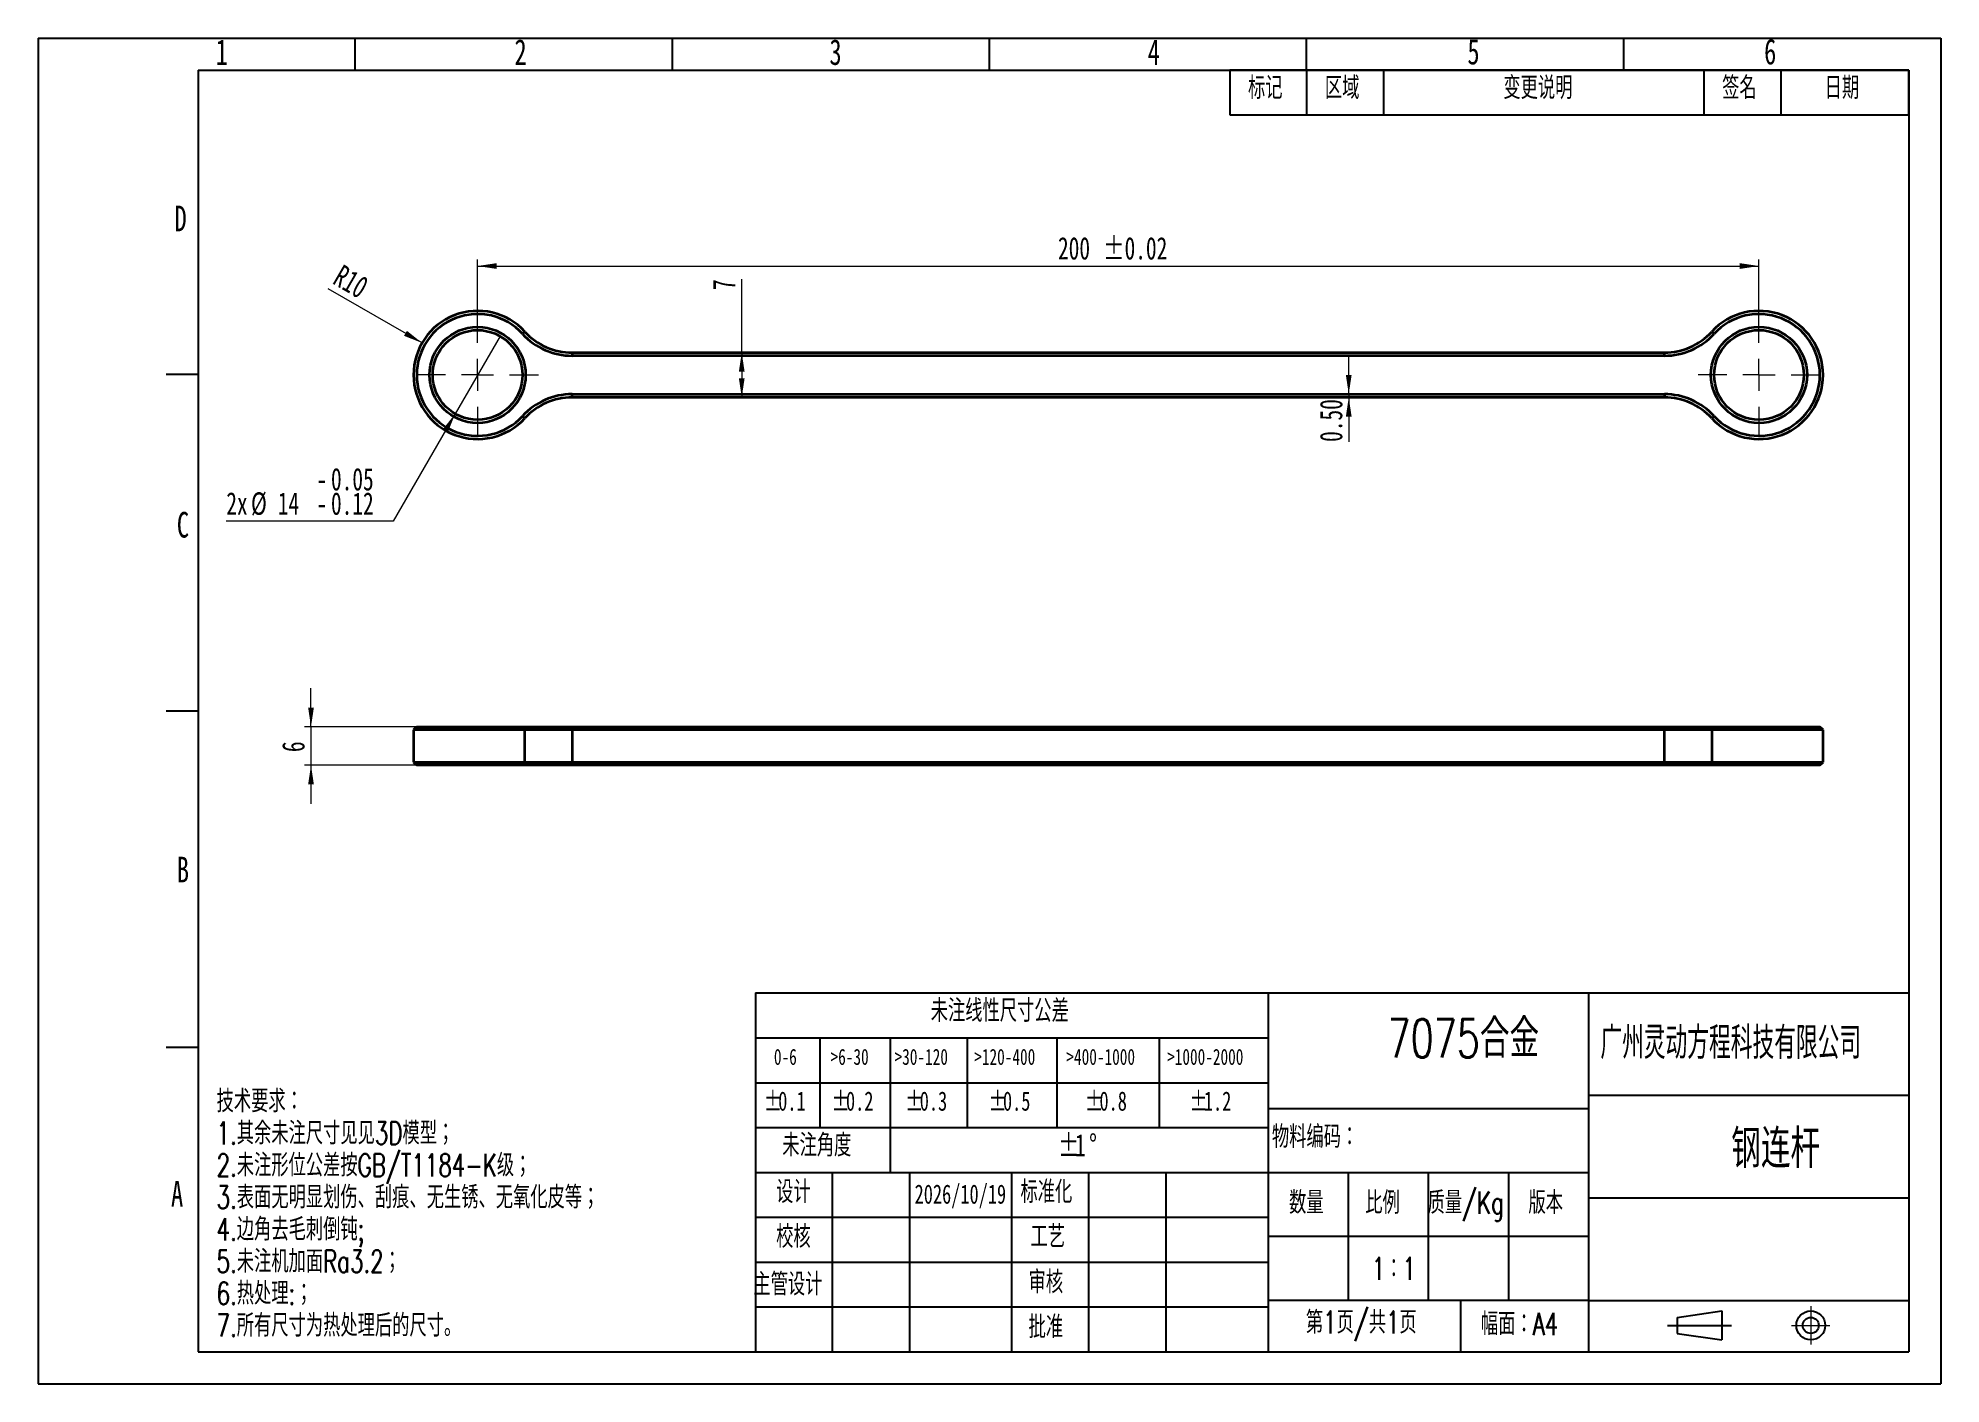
# Model space of a CAD drawing. Header units: millimetres. Extents: x 0 to 297, y 0 to 210.
import ezdxf

# ---------------------------------------------------------------- set-up
doc = ezdxf.new("R2010")
doc.units = ezdxf.units.MM
doc.linetypes.add('SLD-中心线', pattern=[34.29, 30.48, -1.27, 1.27, -1.27])
doc.linetypes.add('SLD-实线', pattern=[0])
for name, color, linetype in [('中心线层', 1, 'SLD-中心线'), ('尺寸线层', 83, 'SLD-实线'), ('文本', 7, 'SLD-实线')]:
    doc.layers.add(name, color=color, linetype=linetype)
doc.layers.add('粗实线层', color=7, linetype='SLD-实线', lineweight=35)
doc.styles.add('SLDTEXTSTYLE0', font='TXT', dxfattribs={"width": 0.7, "bigfont": 'bigfont'})
doc.styles.add('SLDTEXTSTYLE1', font='TXT', dxfattribs={"width": 0.7})
doc.styles.add('SLDTEXTSTYLE2', font='TXT', dxfattribs={"width": 0.616621, "bigfont": 'bigfont'})
doc.dimstyles.new('SLDDIMSTYLE0', dxfattribs={"dimtxt": 3.5, "dimasz": 3, "dimexe": 0, "dimexo": 0.0625, "dimgap": 0.875, "dimtad": 2, "dimrnd": 1e-09, "dimzin": 12, "dimdsep": 46, "dimtxsty": 'SLDTEXTSTYLE1', "dimblk1": 'NONE', "dimsah": 1, "dimcen": 0, "dimadec": 0, "dimazin": 3, "dimtol": 1, "dimtp": -0.05, "dimtm": 0.12, "dimtfac": 1, "dimtmove": 0, "dimatfit": 3, "dimldrblk": 'NONE', "dimfxl": 0, "dimfrac": 2, "dimtolj": 1, "dimarcsym": 0})
doc.dimstyles.new('SLDDIMSTYLE1', dxfattribs={"dimtxt": 3.5, "dimasz": 3, "dimexe": 0, "dimexo": 0.0625, "dimgap": 0.875, "dimtad": 2, "dimrnd": 1e-09, "dimzin": 12, "dimdsep": 46, "dimtxsty": 'SLDTEXTSTYLE1', "dimsah": 1, "dimcen": 0, "dimadec": 0, "dimazin": 3, "dimtfac": 1, "dimtofl": 0, "dimtmove": 0, "dimatfit": 3, "dimfxl": 0, "dimfrac": 2, "dimtolj": 1, "dimtzin": 12, "dimarcsym": 0})
doc.dimstyles.new('SLDDIMSTYLE2', dxfattribs={"dimtxt": 3.5, "dimasz": 3, "dimexe": 0, "dimexo": 0.0625, "dimgap": 0.875, "dimtad": 2, "dimrnd": 1e-09, "dimzin": 12, "dimdsep": 46, "dimtxsty": 'SLDTEXTSTYLE1', "dimsah": 1, "dimcen": 0.09, "dimadec": 0, "dimazin": 3, "dimtol": 1, "dimtp": 0.02, "dimtm": 0.02, "dimtfac": 1, "dimtofl": 0, "dimtmove": 0, "dimatfit": 3, "dimfxl": 0, "dimfrac": 2, "dimtolj": 1, "dimarcsym": 0})
doc.dimstyles.new('SLDDIMSTYLE3', dxfattribs={"dimtxt": 3.5, "dimasz": 3, "dimexe": 0, "dimexo": 0.0625, "dimgap": 0.875, "dimtad": 2, "dimrnd": 1e-09, "dimzin": 12, "dimdsep": 46, "dimtxsty": 'SLDTEXTSTYLE1', "dimsah": 1, "dimcen": 0.09, "dimadec": 0, "dimazin": 3, "dimtfac": 1, "dimtofl": 0, "dimtmove": 0, "dimatfit": 3, "dimfxl": 0, "dimfrac": 2, "dimtolj": 1, "dimtzin": 12, "dimarcsym": 0})
doc.dimstyles.new('SLDDIMSTYLE4', dxfattribs={"dimtxt": 3.5, "dimasz": 3, "dimexe": 0, "dimexo": 0.0625, "dimgap": 0.875, "dimtad": 2, "dimrnd": 1e-09, "dimzin": 0, "dimdsep": 46, "dimtxsty": 'SLDTEXTSTYLE1', "dimsah": 1, "dimcen": 0.09, "dimadec": 0, "dimazin": 0, "dimtfac": 1, "dimtmove": 0, "dimatfit": 0, "dimfxl": 0, "dimfrac": 2, "dimtolj": 1, "dimtzin": 12, "dimarcsym": 0})
doc.dimstyles.new('SLDDIMSTYLE5', dxfattribs={"dimtxt": 3.5, "dimasz": 3, "dimexe": 0, "dimexo": 0.0625, "dimgap": 0.875, "dimtad": 2, "dimrnd": 1e-09, "dimzin": 12, "dimdsep": 46, "dimtxsty": 'SLDTEXTSTYLE1', "dimsah": 1, "dimcen": 0.09, "dimadec": 0, "dimazin": 3, "dimtfac": 1, "dimtmove": 0, "dimatfit": 0, "dimfxl": 0, "dimfrac": 2, "dimtolj": 1, "dimtzin": 12, "dimarcsym": 0})

# ---------------------------------------------------------------- blocks, each defined once
blk = doc.blocks.new('SW_TABLEANNOTATION_0')
at = {"color": 0}
for p, q in [((0, 0), (0, -7)), ((0, 0), (12, 0)), ((0, 0), (0, -7)), ((106, 0), (0, 0)), ((12, 0), (12, -7)), ((12, 0), (24, 0)), ((24, 0), (24, -7)), ((24, 0), (74, 0)), ((74, 0), (74, -7)), ((74, 0), (86, 0)), ((86, 0), (86, -7)), ((86, 0), (106, 0)), ((106, 0), (106, -7)), ((106, -7), (106, 0)), ((0, -7), (12, -7)), ((0, -7), (106, -7)), ((12, -7), (24, -7)), ((24, -7), (74, -7)), ((74, -7), (86, -7)), ((86, -7), (106, -7))]:
    blk.add_line(p, q, dxfattribs=at)
at = {"color": 0, "char_height": 3.5, "attachment_point": 1, "style": 'SLDTEXTSTYLE0'}
for s, insert in [('标记', (2.85, -1.01)), ('区域', (14.85, -1.01)), ('变更说明', (42.7, -1.01)), ('签名', (76.85, -1.01)), ('日期', (92.85, -1.01))]:
    blk.add_mtext(s, dxfattribs=dict(at, insert=insert))
blk = doc.blocks.new('SW_TABLEANNOTATION_1')
at = {"color": 0}
for p, q in [((0, 0), (0, -7)), ((0, 0), (5, 0)), ((5, 0), (10, 0)), ((10, 0), (21, 0)), ((21, 0), (33, 0)), ((33, 0), (47, 0)), ((47, 0), (63, 0)), ((63, 0), (80, 0)), ((80, 0), (80, -7)), ((0, -7), (0, -14)), ((0, -7), (5, -7)), ((5, -7), (10, -7)), ((10, -7), (10, -14)), ((10, -7), (21, -7)), ((21, -7), (21, -14)), ((21, -7), (33, -7)), ((33, -7), (33, -14)), ((33, -7), (47, -7)), ((47, -7), (47, -14)), ((47, -7), (63, -7)), ((63, -7), (63, -14)), ((63, -7), (80, -7)), ((80, -7), (80, -14)), ((0, -14), (0, -21)), ((0, -14), (5, -14)), ((5, -14), (10, -14)), ((10, -14), (10, -21)), ((10, -14), (21, -14)), ((21, -14), (21, -21)), ((21, -14), (33, -14)), ((33, -14), (33, -21)), ((33, -14), (47, -14)), ((47, -14), (47, -21)), ((47, -14), (63, -14)), ((63, -14), (63, -21)), ((63, -14), (80, -14)), ((80, -14), (80, -21)), ((0, -21), (0, -28)), ((0, -21), (5, -21)), ((5, -21), (10, -21)), ((10, -21), (21, -21)), ((21, -21), (21, -28)), ((21, -21), (21, -28)), ((21, -21), (33, -21)), ((33, -21), (47, -21)), ((47, -21), (63, -21)), ((63, -21), (80, -21)), ((80, -21), (80, -28)), ((0, -28), (5, -28)), ((5, -28), (10, -28)), ((10, -28), (21, -28)), ((21, -28), (33, -28)), ((33, -28), (47, -28)), ((47, -28), (63, -28)), ((63, -28), (80, -28))]:
    blk.add_line(p, q, dxfattribs=at)
at = {"color": 0, "attachment_point": 1}
for s, insert, char_height, style in [('未注线性尺寸公差', (27.32, -1.01), 3.5, 'SLDTEXTSTYLE0'), ('0-6', (2.85, -8.72), 2.5, 'SLDTEXTSTYLE1'), ('>6-30', (11.69, -8.72), 2.5, 'SLDTEXTSTYLE1'), ('>30-120', (21.68, -8.72), 2.5, 'SLDTEXTSTYLE1'), ('>120-400', (34.12, -8.72), 2.5, 'SLDTEXTSTYLE1'), ('>400-1000', (48.5, -8.72), 2.5, 'SLDTEXTSTYLE1'), ('>1000-2000', (64.22, -8.72), 2.5, 'SLDTEXTSTYLE1'), ('%%p', (1.25, -15.37), 3, 'SLDTEXTSTYLE1'), ('0.1', (3.52, -15.37), 3, 'SLDTEXTSTYLE1'), ('%%p', (11.84, -15.37), 3, 'SLDTEXTSTYLE1'), ('0.2', (14.1, -15.37), 3, 'SLDTEXTSTYLE1'), ('%%p', (23.34, -15.37), 3, 'SLDTEXTSTYLE1'), ('0.3', (25.61, -15.37), 3, 'SLDTEXTSTYLE1'), ('%%p', (36.34, -15.37), 3, 'SLDTEXTSTYLE1'), ('0.5', (38.6, -15.37), 3, 'SLDTEXTSTYLE1'), ('%%p', (51.4, -15.37), 3, 'SLDTEXTSTYLE1'), ('0.8', (53.66, -15.37), 3, 'SLDTEXTSTYLE1'), ('%%p', (67.69, -15.37), 3, 'SLDTEXTSTYLE1'), ('1.2', (69.96, -15.37), 3, 'SLDTEXTSTYLE1'), ('未注角度', (4.16, -22.01), 3.5, 'SLDTEXTSTYLE0'), ('%%p', (47.19, -22.01), 3.5, 'SLDTEXTSTYLE1'), ('1', (49.84, -22.01), 3.5, 'SLDTEXTSTYLE1'), ('%%d', (52.04, -22.01), 3.5, 'SLDTEXTSTYLE1')]:
    blk.add_mtext(s, dxfattribs=dict(at, insert=insert, char_height=char_height, style=style))
blk = doc.blocks.new('_D')
at = {"layer": '尺寸线层', "linetype": 'SLD-实线', "lineweight": 18}
for p, q in [((72.1, 163.5), (65.1, 151.37)), ((65.1, 151.37), (55.42, 134.61)), ((55.42, 134.61), (29.38, 134.61))]:
    blk.add_line(p, q, dxfattribs=at)
blk.add_solid([(65.1, 151.37), (63.21, 149), (63.99, 148.55)], dxfattribs=at)
at = {"layer": '尺寸线层', "linetype": 'SLD-实线', "lineweight": 18, "char_height": 3.5, "attachment_point": 1, "style": 'SLDTEXTSTYLE1'}
for s, insert in [('0.05', (45.72, 142.92)), ('-', (43.46, 142.92)), ('2x', (29.38, 139.14)), ('%%c', (33.23, 139.12)), ('14', (37.42, 139.14)), ('-', (43.46, 139.12)), ('0.12', (45.72, 139.12))]:
    blk.add_mtext(s, dxfattribs=dict(at, insert=insert))
blk = doc.blocks.new('_None')
blk = doc.blocks.new('_D_1')
at = {"layer": '尺寸线层', "linetype": 'SLD-实线', "lineweight": 18}
blk.add_line((59.94, 162.43), (45.3, 170.89), dxfattribs=at)
blk.add_solid([(59.94, 162.43), (57.57, 164.32), (57.12, 163.54)], dxfattribs=at)
at = {"layer": '尺寸线层', "linetype": 'SLD-实线', "lineweight": 18, "insert": (47.55, 174.79), "char_height": 3.5, "attachment_point": 1, "rotation": 330, "style": 'SLDTEXTSTYLE1'}
blk.add_mtext('R10', dxfattribs=at)
blk = doc.blocks.new('_D_2')
at = {"layer": '尺寸线层', "linetype": 'SLD-实线', "lineweight": 18}
for p, q in [((68.6, 166.93), (68.6, 175.43)), ((268.6, 166.93), (268.6, 175.43)), ((68.6, 174.43), (268.6, 174.43))]:
    blk.add_line(p, q, dxfattribs=at)
for points in [[(68.6, 174.43), (71.6, 173.98), (71.6, 174.88)], [(268.6, 174.43), (265.6, 174.88), (265.6, 173.98)]]:
    blk.add_solid(points, dxfattribs=at)
at = {"layer": '尺寸线层', "linetype": 'SLD-实线', "lineweight": 18, "char_height": 3.5, "attachment_point": 1, "style": 'SLDTEXTSTYLE1'}
for s, insert in [('200', (159.19, 178.95)), ('±0.02', (166.25, 178.95))]:
    blk.add_mtext(s, dxfattribs=dict(at, insert=insert))
blk = doc.blocks.new('_D_3')
at = {"layer": '尺寸线层', "linetype": 'SLD-实线', "lineweight": 18}
for q in [(109.83, 172.39), (109.83, 153.93)]:
    blk.add_line((109.83, 160.93), q, dxfattribs=at)
for points in [[(109.83, 160.93), (109.38, 157.93), (110.28, 157.93)], [(109.83, 153.93), (110.28, 156.93), (109.38, 156.93)]]:
    blk.add_solid(points, dxfattribs=at)
at = {"layer": '尺寸线层', "linetype": 'SLD-实线', "lineweight": 18, "insert": (105.32, 170.68), "char_height": 3.5, "attachment_point": 1, "rotation": 90, "style": 'SLDTEXTSTYLE1'}
blk.add_mtext('7', dxfattribs=at)
blk = doc.blocks.new('_D_4')
at = {"layer": '尺寸线层', "linetype": 'SLD-实线', "lineweight": 18}
for p, q in [((204.57, 154.43), (204.57, 160.43)), ((204.57, 154.43), (204.57, 153.93)), ((204.57, 153.93), (204.57, 146.99))]:
    blk.add_line(p, q, dxfattribs=at)
for points in [[(204.57, 154.43), (205.02, 157.43), (204.12, 157.43)], [(204.57, 153.93), (204.12, 150.93), (205.02, 150.93)]]:
    blk.add_solid(points, dxfattribs=at)
at = {"layer": '尺寸线层', "linetype": 'SLD-实线', "lineweight": 18, "insert": (200.06, 146.99), "char_height": 3.5, "attachment_point": 1, "rotation": 90, "style": 'SLDTEXTSTYLE1'}
blk.add_mtext('0.50', dxfattribs=at)
blk = doc.blocks.new('SW_CENTERMARKSYMBOL_0')
at = {"layer": '中心线层', "color": 0, "linetype": 'SLD-中心线', "lineweight": 18}
for p, q in [((0, 5), (0, 9.5)), ((-5, 0), (-9.5, 0)), ((0, 0), (-2.5, 0)), ((0, 0), (0, 2.5)), ((0, 0), (0, -2.5)), ((0, 0), (2.5, 0)), ((5, 0), (9.5, 0)), ((0, -5), (0, -9.5))]:
    blk.add_line(p, q, dxfattribs=at)
blk = doc.blocks.new('SW_CENTERMARKSYMBOL_1')
at = {"layer": '中心线层', "color": 0, "linetype": 'SLD-中心线', "lineweight": 18}
for p, q in [((0, 5), (0, 9.5)), ((-5, 0), (-9.5, 0)), ((0, 0), (-2.5, 0)), ((0, 0), (0, 2.5)), ((0, 0), (0, -2.5)), ((0, 0), (2.5, 0)), ((5, 0), (9.5, 0)), ((0, -5), (0, -9.5))]:
    blk.add_line(p, q, dxfattribs=at)
blk = doc.blocks.new('_D_5')
at = {"layer": '尺寸线层', "linetype": 'SLD-实线', "lineweight": 18}
for p, q in [((42.6, 102.54), (42.6, 108.54)), ((59.1, 102.54), (41.6, 102.54)), ((42.6, 102.54), (42.6, 96.54)), ((59.1, 96.54), (41.6, 96.54)), ((42.6, 96.54), (42.6, 90.54))]:
    blk.add_line(p, q, dxfattribs=at)
for points in [[(42.6, 102.54), (43.05, 105.54), (42.15, 105.54)], [(42.6, 96.54), (42.15, 93.54), (43.05, 93.54)]]:
    blk.add_solid(points, dxfattribs=at)
at = {"layer": '尺寸线层', "linetype": 'SLD-实线', "lineweight": 18, "insert": (38.09, 98.59), "char_height": 3.5, "attachment_point": 1, "rotation": 90, "style": 'SLDTEXTSTYLE1'}
blk.add_mtext('6', dxfattribs=at)

msp = doc.modelspace()

# ---------------------------------------------------------------- linework, layer by layer
for p, q in [((0, 210), (297, 210)), ((0, 210), (0, 0)), ((49.5, 205), (49.5, 210)), ((99, 205), (99, 210)), ((148.5, 205), (148.5, 210)), ((198, 205), (198, 210)), ((247.5, 205), (247.5, 210)), ((297, 210), (297, 0)), ((25, 205), (25, 5)), ((25, 205), (292, 205)), ((292, 205), (292, 5)), ((25, 157.5), (20, 157.5)), ((25, 105), (20, 105)), ((112, 61), (292, 61)), ((112, 61), (112, 5)), ((192, 61), (192, 5)), ((242, 61), (242, 5)), ((25, 52.5), (20, 52.5)), ((292, 45), (242, 45)), ((192, 43), (242, 43)), ((112, 33), (192, 33)), ((124, 5), (124, 33)), ((136, 33), (136, 5)), ((152, 5), (152, 33)), ((164, 5), (164, 33)), ((176, 33), (176, 5)), ((192, 33), (242, 33)), ((204.5, 33), (204.5, 13)), ((217, 13), (217, 33)), ((229.5, 33), (229.5, 13)), ((292, 29), (242, 29)), ((112, 26), (192, 26)), ((242, 23), (192, 23)), ((112, 19), (192, 19)), ((192, 12), (112, 12)), ((242, 13), (192, 13)), ((222, 13), (222, 5)), ((242, 13), (292, 13)), ((254.326, 9.134), (264.326, 9.134)), ((255.826, 10.384), (262.826, 11.384)), ((255.826, 10.384), (255.826, 7.884)), ((262.826, 11.384), (262.826, 6.884)), ((255.826, 7.884), (262.826, 6.884)), ((25, 5), (292, 5)), ((0, 0), (297, 0))]:
    msp.add_line(p, q)
for radius in [2.25, 1.25]:
    msp.add_circle((276.681, 9.134), radius)
at = {"layer": '中心线层', "linetype": 'SLD-中心线', "lineweight": 18}
for p, q in [((276.681, 12.134), (276.681, 6.134)), ((273.681, 9.134), (279.681, 9.134))]:
    msp.add_line(p, q, dxfattribs=at)
at = {"layer": '粗实线层', "linetype": 'SLD-实线', "lineweight": 35}
for p, q in [((75.98, 164.185), (75.611, 163.847)), ((261.592, 163.847), (261.223, 164.185)), ((83.358, 160.935), (83.358, 160.435)), ((83.358, 160.935), (253.845, 160.935)), ((253.845, 160.435), (83.358, 160.435)), ((253.845, 160.435), (253.845, 160.935)), ((83.358, 154.435), (253.845, 154.435)), ((83.358, 153.935), (83.358, 154.435)), ((253.845, 153.935), (83.358, 153.935)), ((253.845, 154.435), (253.845, 153.935)), ((75.98, 150.685), (75.611, 151.022)), ((261.592, 151.022), (261.223, 150.685)), ((59.101, 102.538), (58.601, 102.038)), ((58.601, 102.038), (58.601, 97.038)), ((75.98, 102.038), (58.601, 102.038)), ((59.101, 102.538), (75.611, 102.538)), ((75.611, 102.538), (75.98, 102.038)), ((75.611, 102.538), (83.358, 102.538)), ((75.98, 97.038), (75.98, 102.038)), ((83.358, 102.038), (75.98, 102.038)), ((83.358, 102.538), (83.358, 102.038)), ((83.358, 102.538), (253.845, 102.538)), ((83.358, 102.038), (83.358, 97.038)), ((253.845, 102.038), (83.358, 102.038)), ((253.845, 102.038), (253.845, 102.538)), ((253.845, 102.538), (261.592, 102.538)), ((261.223, 102.038), (253.845, 102.038)), ((253.845, 97.038), (253.845, 102.038)), ((261.223, 102.038), (261.592, 102.538)), ((278.601, 102.038), (261.223, 102.038)), ((261.223, 102.038), (261.223, 97.038)), ((261.592, 102.538), (278.101, 102.538)), ((278.601, 102.038), (278.101, 102.538)), ((278.601, 97.038), (278.601, 102.038)), ((58.601, 97.038), (59.101, 96.538)), ((58.601, 97.038), (75.98, 97.038)), ((75.611, 96.538), (59.101, 96.538)), ((75.98, 97.038), (75.611, 96.538)), ((83.358, 96.538), (75.611, 96.538)), ((75.98, 97.038), (83.358, 97.038)), ((83.358, 97.038), (83.358, 96.538)), ((83.358, 97.038), (253.845, 97.038)), ((253.845, 96.538), (83.358, 96.538)), ((253.845, 96.538), (253.845, 97.038)), ((253.845, 97.038), (261.223, 97.038)), ((261.592, 96.538), (253.845, 96.538)), ((261.223, 97.038), (278.601, 97.038)), ((261.592, 96.538), (261.223, 97.038)), ((278.101, 96.538), (261.592, 96.538)), ((278.101, 96.538), (278.601, 97.038))]:
    msp.add_line(p, q, dxfattribs=at)
for centre, radius in [((68.601, 157.435), 7.5), ((68.601, 157.435), 7), ((268.601, 157.435), 7.5), ((268.601, 157.435), 7)]:
    msp.add_circle(centre, radius, dxfattribs=at)
for centre, radius, start, end in [((68.601, 157.435), 10, 42.45415, 317.54585), ((68.601, 157.435), 9.5, 42.45415, 317.54585), ((268.601, 157.435), 10, 222.45415, 137.54585), ((268.601, 157.435), 9.5, 222.45415, 137.54585), ((83.358, 170.935), 10.5, 222.45415, 270), ((83.358, 170.935), 10, 222.45415, 270), ((253.845, 170.935), 10, 270, 317.54585), ((253.845, 170.935), 10.5, 270, 317.54585), ((83.358, 143.935), 10.5, 90, 137.54585), ((83.358, 143.935), 10, 90, 137.54585), ((253.845, 143.935), 10.5, 42.45415, 90), ((253.845, 143.935), 10, 42.45415, 90)]:
    msp.add_arc(centre, radius, start, end, dxfattribs=at)

# ---------------------------------------------------------------- block references
for name, p in [('SW_TABLEANNOTATION_0', (186, 205)), ('SW_TABLEANNOTATION_1', (112.001, 61.007))]:
    msp.add_blockref(name, p)
at = {"layer": '中心线层', "linetype": 'SLD-中心线', "lineweight": 18}
for name, p in [('SW_CENTERMARKSYMBOL_0', (68.601, 157.435)), ('SW_CENTERMARKSYMBOL_1', (268.601, 157.435))]:
    msp.add_blockref(name, p, dxfattribs=at)

# ---------------------------------------------------------------- texts
at = {"layer": '文本', "linetype": 'SLD-实线', "lineweight": 18}
for s, insert, char_height, attachment_point, style in [('1', (27.721, 209.812), 4, 1, 'SLDTEXTSTYLE1'), ('2', (74.36, 209.812), 4, 1, 'SLDTEXTSTYLE1'), ('3', (123.518, 209.812), 4, 1, 'SLDTEXTSTYLE1'), ('4', (173.192, 209.812), 4, 1, 'SLDTEXTSTYLE1'), ('5', (223.089, 209.887), 4, 1, 'SLDTEXTSTYLE1'), ('6', (269.401, 209.887), 4, 1, 'SLDTEXTSTYLE1'), ('D', (21.294, 183.851), 4, 1, 'SLDTEXTSTYLE1'), ('C', (21.661, 136.062), 4, 1, 'SLDTEXTSTYLE1'), ('B', (21.661, 82.255), 4, 1, 'SLDTEXTSTYLE1'), ('7075合金', (222.461, 56.922), 6, 2, 'SLDTEXTSTYLE0'), ('广州灵动方程科技有限公司', (243.845, 55.719), 5, 1, 'SLDTEXTSTYLE2'), ('技术要求：', (27.864, 45.884), 3.5, 1, 'SLDTEXTSTYLE0'), ('1.其余未注尺寸见见3D模型；', (27.864, 40.884), 3.5, 1, 'SLDTEXTSTYLE0'), ('物料编码：', (192.579, 40.32), 3.5, 1, 'SLDTEXTSTYLE0'), ('钢连杆', (271.207, 39.71), 6, 2, 'SLDTEXTSTYLE0'), ('2.未注形位公差按GB/T1184-K级；', (27.864, 35.884), 3.5, 1, 'SLDTEXTSTYLE0'), ('A', (20.749, 31.678), 4, 1, 'SLDTEXTSTYLE1'), ('3.表面无明显划伤、刮痕、无生锈、无氧化皮等；', (27.864, 30.884), 3.5, 1, 'SLDTEXTSTYLE0'), ('设计', (115.195, 31.721), 3.5, 1, 'SLDTEXTSTYLE0'), ('2026/10/19', (136.809, 31.119), 3, 1, 'SLDTEXTSTYLE1'), ('标准化', (153.336, 31.721), 3.5, 1, 'SLDTEXTSTYLE0'), ('数量', (195.259, 30.041), 3.5, 1, 'SLDTEXTSTYLE0'), ('比例', (207.152, 30.041), 3.5, 1, 'SLDTEXTSTYLE0'), ('质量/Kg', (216.882, 30.041), 3.5, 1, 'SLDTEXTSTYLE0'), ('版本', (232.618, 30.041), 3.5, 1, 'SLDTEXTSTYLE0'), ('4.边角去毛刺倒钝;', (27.864, 25.884), 3.5, 1, 'SLDTEXTSTYLE0'), ('校核', (115.195, 24.739), 3.5, 1, 'SLDTEXTSTYLE0'), ('工艺', (154.911, 24.739), 3.5, 1, 'SLDTEXTSTYLE0'), ('5.未注机加面Ra3.2；', (27.864, 20.884), 3.5, 1, 'SLDTEXTSTYLE0'), ('审核', (154.6, 17.653), 3.5, 1, 'SLDTEXTSTYLE0'), ('1：1', (208.156, 19.739), 3.5, 1, 'SLDTEXTSTYLE0'), ('6.热处理:；', (27.864, 15.884), 3.5, 1, 'SLDTEXTSTYLE0'), ('主管设计', (111.65, 17.311), 3.5, 1, 'SLDTEXTSTYLE0'), ('第1页/共1页', (197.888, 11.36), 3.5, 1, 'SLDTEXTSTYLE0'), ('7.所有尺寸为热处理后的尺寸。', (27.864, 10.884), 3.5, 1, 'SLDTEXTSTYLE0'), ('批准', (154.6, 10.65), 3.5, 1, 'SLDTEXTSTYLE0'), ('幅面：A4', (225.193, 11.116), 3.5, 1, 'SLDTEXTSTYLE0')]:
    msp.add_mtext(s, dxfattribs=dict(at, insert=insert, char_height=char_height, attachment_point=attachment_point, style=style))

# ---------------------------------------------------------------- dimensions: what is measured, and where the dimension line sits
at = {"layer": '尺寸线层', "linetype": 'SLD-实线', "lineweight": 18}
dim = msp.add_linear_dim(base=(268.601, 174.435), p1=(68.601, 166.935), p2=(268.601, 166.935), dimstyle='SLDDIMSTYLE2', dxfattribs=at)
dim.commit()
dim.dimension.update_dxf_attribs({"geometry": '_D_2', "text_midpoint": (168.601, 174.435), "dimtype": 160})
dim = msp.add_radius_dim(center=(68.601, 157.435), mpoint=(59.941, 162.435), dimstyle='SLDDIMSTYLE1', dxfattribs=at)
dim.commit()
dim.dimension.update_dxf_attribs({"geometry": '_D_1', "text_midpoint": (47.72, 169.491), "dimtype": 164})
for base, p1, p2, dimstyle, picture, middle in [((109.829, 153.935), (83.358, 160.935), (83.358, 153.935), 'SLDDIMSTYLE3', '_D_3', (109.829, 171.535)), ((204.573, 153.935), (253.845, 154.435), (253.845, 153.935), 'SLDDIMSTYLE4', '_D_4', (204.573, 150.882)), ((42.601, 96.538), (59.101, 102.538), (59.101, 96.538), 'SLDDIMSTYLE5', '_D_5', (42.601, 99.538))]:
    dim = msp.add_linear_dim(base=base, p1=p1, p2=p2, angle=90, dimstyle=dimstyle, dxfattribs=at)
    dim.commit()
    dim.dimension.update_dxf_attribs({"geometry": picture, "text_midpoint": middle, "dimtype": 160})
dim = msp.add_diameter_dim_2p(p1=(72.101, 163.497), p2=(65.101, 151.372), text='2x<>', dimstyle='SLDDIMSTYLE0', dxfattribs=at)
dim.commit()
dim.dimension.update_dxf_attribs({"geometry": '_D', "text_midpoint": (41.609, 138.406), "dimtype": 163})

doc.saveas('drawing.dxf')
